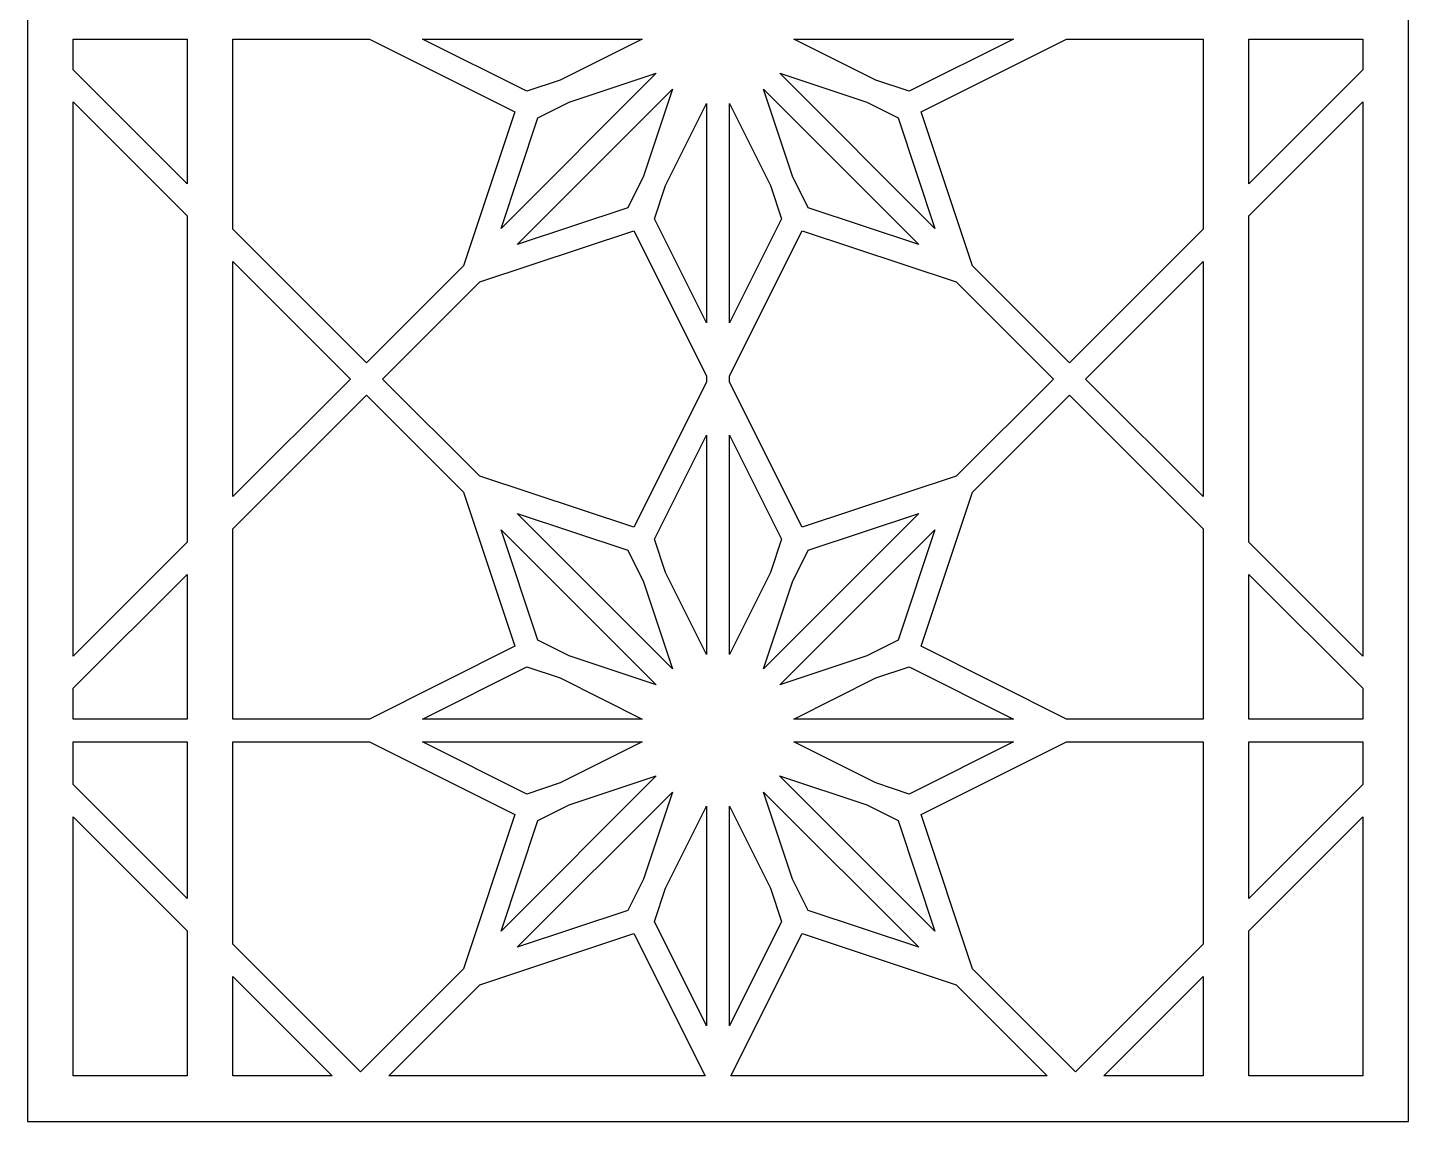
# Model space of a CAD drawing. Header units: centimetres. Extents: x -8.6 to 3.3, y -13.2 to 13.3.
# Drawn here: x -1.87 to 3.29, y -13.2 to -9.12 of the extents above; entities that cross this region are included whole.
import ezdxf

# ---------------------------------------------------------------- set-up
doc = ezdxf.new("R2010")
doc.units = ezdxf.units.CM
doc.header["$MEASUREMENT"] = 0
doc.layers.add('layer 1', color=7, linetype='Continuous')

msp = doc.modelspace()

# ---------------------------------------------------------------- linework, layer by layer
at = {"layer": 'layer 1', "color": 242}
for points, knots in [([(2.68951, -13.19703), (2.68951, -13.19703), (2.5192, -13.19703), (2.5192, -13.19703), (2.5192, -13.19703), (2.5192, -13.19703), (2.22854, -13.19703), (2.22854, -13.19703), (2.22854, -13.19703), (2.22854, -13.19703), (2.10813, -13.19703), (2.10813, -13.19703), (2.10813, -13.19703), (2.10813, -13.19703), (1.97829, -13.19703), (1.97829, -13.19703), (1.97829, -13.19703), (1.97829, -13.19703), (1.85787, -13.19703), (1.85787, -13.19703), (1.85787, -13.19703), (1.85787, -13.19703), (0.75188, -13.19703), (0.75188, -13.19703), (0.75188, -13.19703), (0.75188, -13.19703), (0.66673, -13.19703), (0.66673, -13.19703), (0.66673, -13.19703), (0.66673, -13.19703), (-0.43927, -13.19703), (-0.43927, -13.19703), (-0.43927, -13.19703), (-0.43927, -13.19703), (-0.55968, -13.19703), (-0.55968, -13.19703), (-0.55968, -13.19703), (-0.55968, -13.19703), (-0.68952, -13.19703), (-0.68952, -13.19703), (-0.68952, -13.19703), (-0.68952, -13.19703), (-0.80994, -13.19703), (-0.80994, -13.19703), (-0.80994, -13.19703), (-0.80994, -13.19703), (-1.1006, -13.19703), (-1.1006, -13.19703), (-1.1006, -13.19703), (-1.1006, -13.19703), (-1.27089, -13.19703), (-1.27089, -13.19703), (-1.27089, -13.19703), (-1.27089, -13.19703), (-1.86645, -13.19703), (-1.86645, -13.19703), (-1.86645, -13.19703), (-1.86645, -13.19703), (-1.86645, -11.89027), (-1.86645, -11.89027), (-1.86645, -11.89027), (-1.86645, -11.89027), (-1.86645, -11.78057), (-1.86645, -11.78057), (-1.86645, -11.78057), (-1.86645, -11.78057), (-1.86645, -11.76985), (-1.86645, -11.76985), (-1.86645, -11.76985), (-1.86645, -11.76985), (-1.86645, -11.7511), (-1.86645, -11.7511), (-1.86645, -11.7511), (-1.86645, -11.7511), (-1.86645, -11.69543), (-1.86645, -11.69543), (-1.86645, -11.69543), (-1.86645, -11.69543), (-1.86645, -11.63069), (-1.86645, -11.63069), (-1.86645, -11.63069), (-1.86645, -11.63069), (-1.86645, -9.22246), (-1.86645, -9.22246), (-1.86645, -9.22246), (-1.86645, -9.22246), (-1.86645, -9.15771), (-1.86645, -9.15771), (-1.86645, -9.15771), (-1.86645, -9.15771), (-1.86645, -9.12823), (-1.86645, -9.12823), (-1.86645, -9.12823), (-1.86645, -9.12823), (-1.86645, -9.10204), (-1.86645, -9.10204), (-1.86645, -9.10204), (-1.86645, -9.10204), (-1.86645, -9.07256), (-1.86645, -9.07256), (-1.86645, -9.07256), (-1.86645, -9.07256), (-1.86645, -9.0078), (-1.86645, -9.0078), (-1.86645, -9.0078), (-1.86645, -9.0078), (-1.86645, -6.59958), (-1.86645, -6.59958), (-1.86645, -6.59958), (-1.86645, -6.59958), (-1.86645, -6.53482), (-1.86645, -6.53482), (-1.86645, -6.53482), (-1.86645, -6.53482), (-1.86645, -6.50535), (-1.86645, -6.50535), (-1.86645, -6.50535), (-1.86645, -6.50535), (-1.86645, -6.47915), (-1.86645, -6.47915), (-1.86645, -6.47915), (-1.86645, -6.47915), (-1.86645, -6.44968), (-1.86645, -6.44968), (-1.86645, -6.44968), (-1.86645, -6.44968), (-1.86645, -6.38494), (-1.86645, -6.38494), (-1.86645, -6.38494), (-1.86645, -6.38494), (-1.86645, -3.97671), (-1.86645, -3.97671), (-1.86645, -3.97671), (-1.86645, -3.97671), (-1.86645, -3.91195), (-1.86645, -3.91195), (-1.86645, -3.91195), (-1.86645, -3.91195), (-1.86645, -3.88248), (-1.86645, -3.88248), (-1.86645, -3.88248), (-1.86645, -3.88248), (-1.86645, -3.85629), (-1.86645, -3.85629), (-1.86645, -3.85629), (-1.86645, -3.85629), (-1.86645, -3.82681), (-1.86645, -3.82681), (-1.86645, -3.82681), (-1.86645, -3.82681), (-1.86645, -3.76205), (-1.86645, -3.76205), (-1.86645, -3.76205), (-1.86645, -3.76205), (-1.86645, -1.35383), (-1.86645, -1.35383), (-1.86645, -1.35383), (-1.86645, -1.35383), (-1.86645, -1.28907), (-1.86645, -1.28907), (-1.86645, -1.28907), (-1.86645, -1.28907), (-1.86645, -1.25959), (-1.86645, -1.25959), (-1.86645, -1.25959), (-1.86645, -1.25959), (-1.86645, -1.23342), (-1.86645, -1.23342), (-1.86645, -1.23342), (-1.86645, -1.23342), (-1.86645, -1.20393), (-1.86645, -1.20393), (-1.86645, -1.20393), (-1.86645, -1.20393), (-1.86645, -1.13919), (-1.86645, -1.13919), (-1.86645, -1.13919), (-1.86645, -1.13919), (-1.86645, 1.26904), (-1.86645, 1.26904), (-1.86645, 1.26904), (-1.86645, 1.26904), (-1.86645, 1.3338), (-1.86645, 1.3338), (-1.86645, 1.3338), (-1.86645, 1.3338), (-1.86645, 1.36327), (-1.86645, 1.36327), (-1.86645, 1.36327), (-1.86645, 1.36327), (-1.86645, 1.38947), (-1.86645, 1.38947), (-1.86645, 1.38947), (-1.86645, 1.38947), (-1.86645, 1.41894), (-1.86645, 1.41894), (-1.86645, 1.41894), (-1.86645, 1.41894), (-1.86645, 1.4837), (-1.86645, 1.4837), (-1.86645, 1.4837), (-1.86645, 1.4837), (-1.86645, 3.89192), (-1.86645, 3.89192), (-1.86645, 3.89192), (-1.86645, 3.89192), (-1.86645, 3.95668), (-1.86645, 3.95668), (-1.86645, 3.95668), (-1.86645, 3.95668), (-1.86645, 3.98616), (-1.86645, 3.98616), (-1.86645, 3.98616), (-1.86645, 3.98616), (-1.86645, 4.01233), (-1.86645, 4.01233), (-1.86645, 4.01233), (-1.86645, 4.01233), (-1.86645, 4.04183), (-1.86645, 4.04183), (-1.86645, 4.04183), (-1.86645, 4.04183), (-1.86645, 4.10656), (-1.86645, 4.10656), (-1.86645, 4.10656), (-1.86645, 4.10656), (-1.86645, 6.51479), (-1.86645, 6.51479), (-1.86645, 6.51479), (-1.86645, 6.51479), (-1.86645, 6.57955), (-1.86645, 6.57955), (-1.86645, 6.57955), (-1.86645, 6.57955), (-1.86645, 6.60902), (-1.86645, 6.60902), (-1.86645, 6.60902), (-1.86645, 6.60902), (-1.86645, 6.63522), (-1.86645, 6.63522), (-1.86645, 6.63522), (-1.86645, 6.63522), (-1.86645, 6.66469), (-1.86645, 6.66469), (-1.86645, 6.66469), (-1.86645, 6.66469), (-1.86645, 6.72945), (-1.86645, 6.72945), (-1.86645, 6.72945), (-1.86645, 6.72945), (-1.86645, 9.13768), (-1.86645, 9.13768), (-1.86645, 9.13768), (-1.86645, 9.13768), (-1.86645, 9.20243), (-1.86645, 9.20243), (-1.86645, 9.20243), (-1.86645, 9.20243), (-1.86645, 9.23191), (-1.86645, 9.23191), (-1.86645, 9.23191), (-1.86645, 9.23191), (-1.86645, 9.25808), (-1.86645, 9.25808), (-1.86645, 9.25808), (-1.86645, 9.25808), (-1.86645, 9.28758), (-1.86645, 9.28758), (-1.86645, 9.28758), (-1.86645, 9.28758), (-1.86645, 9.35231), (-1.86645, 9.35231), (-1.86645, 9.35231), (-1.86645, 9.35231), (-1.86645, 11.76054), (-1.86645, 11.76054), (-1.86645, 11.76054), (-1.86645, 11.76054), (-1.86645, 11.8253), (-1.86645, 11.8253), (-1.86645, 11.8253), (-1.86645, 11.8253), (-1.86645, 11.85229), (-1.86645, 11.85229), (-1.86645, 11.85229), (-1.86645, 11.85229), (-1.86645, 11.88097), (-1.86645, 11.88097), (-1.86645, 11.88097), (-1.86645, 11.88097), (-1.86645, 11.91044), (-1.86645, 11.91044), (-1.86645, 11.91044), (-1.86645, 11.91044), (-1.86645, 11.97271), (-1.86645, 11.97271), (-1.86645, 11.97271), (-1.86645, 11.97271), (-1.86645, 13.3269), (-1.86645, 13.3269), (-1.86645, 13.3269), (-1.86645, 13.3269), (-1.27089, 13.3269), (-1.27089, 13.3269), (-1.27089, 13.3269), (-1.27089, 13.3269), (-1.1006, 13.3269), (-1.1006, 13.3269), (-1.1006, 13.3269), (-1.1006, 13.3269), (-0.80994, 13.3269), (-0.80994, 13.3269), (-0.80994, 13.3269), (-0.80994, 13.3269), (-0.68952, 13.3269), (-0.68952, 13.3269), (-0.68952, 13.3269), (-0.68952, 13.3269), (-0.51226, 13.3269), (-0.51226, 13.3269), (-0.51226, 13.3269), (-0.51226, 13.3269), (-0.39184, 13.3269), (-0.39184, 13.3269), (-0.39184, 13.3269), (-0.39184, 13.3269), (0.66673, 13.3269), (0.66673, 13.3269), (0.66673, 13.3269), (0.66673, 13.3269), (0.75188, 13.3269), (0.75188, 13.3269), (0.75188, 13.3269), (0.75188, 13.3269), (1.81045, 13.3269), (1.81045, 13.3269), (1.81045, 13.3269), (1.81045, 13.3269), (1.93086, 13.3269), (1.93086, 13.3269), (1.93086, 13.3269), (1.93086, 13.3269), (2.10813, 13.3269), (2.10813, 13.3269), (2.10813, 13.3269), (2.10813, 13.3269), (2.22854, 13.3269), (2.22854, 13.3269), (2.22854, 13.3269), (2.22854, 13.3269), (2.5192, 13.3269), (2.5192, 13.3269), (2.5192, 13.3269), (2.5192, 13.3269), (2.68951, 13.3269), (2.68951, 13.3269), (2.68951, 13.3269), (2.68951, 13.3269), (3.28507, 13.3269), (3.28507, 13.3269), (3.28507, 13.3269), (3.28507, 13.3269), (3.28507, 11.97271), (3.28507, 11.97271), (3.28507, 11.97271), (3.28507, 11.97271), (3.28507, 11.91044), (3.28507, 11.91044), (3.28507, 11.91044), (3.28507, 11.91044), (3.28507, 11.88097), (3.28507, 11.88097), (3.28507, 11.88097), (3.28507, 11.88097), (3.28507, 11.85229), (3.28507, 11.85229), (3.28507, 11.85229), (3.28507, 11.85229), (3.28507, 11.8253), (3.28507, 11.8253), (3.28507, 11.8253), (3.28507, 11.8253), (3.28507, 11.76054), (3.28507, 11.76054), (3.28507, 11.76054), (3.28507, 11.76054), (3.28507, 9.35231), (3.28507, 9.35231), (3.28507, 9.35231), (3.28507, 9.35231), (3.28507, 9.28758), (3.28507, 9.28758), (3.28507, 9.28758), (3.28507, 9.28758), (3.28507, 9.25808), (3.28507, 9.25808), (3.28507, 9.25808), (3.28507, 9.25808), (3.28507, 9.23189), (3.28507, 9.23189), (3.28507, 9.23189), (3.28507, 9.23189), (3.28507, 9.20243), (3.28507, 9.20243), (3.28507, 9.20243), (3.28507, 9.20243), (3.28507, 9.13768), (3.28507, 9.13768), (3.28507, 9.13768), (3.28507, 9.13768), (3.28507, 6.72945), (3.28507, 6.72945), (3.28507, 6.72945), (3.28507, 6.72945), (3.28507, 6.66469), (3.28507, 6.66469), (3.28507, 6.66469), (3.28507, 6.66469), (3.28507, 6.63522), (3.28507, 6.63522), (3.28507, 6.63522), (3.28507, 6.63522), (3.28507, 6.60902), (3.28507, 6.60902), (3.28507, 6.60902), (3.28507, 6.60902), (3.28507, 6.57955), (3.28507, 6.57955), (3.28507, 6.57955), (3.28507, 6.57955), (3.28507, 6.51479), (3.28507, 6.51479), (3.28507, 6.51479), (3.28507, 6.51479), (3.28507, 4.10656), (3.28507, 4.10656), (3.28507, 4.10656), (3.28507, 4.10656), (3.28507, 4.04183), (3.28507, 4.04183), (3.28507, 4.04183), (3.28507, 4.04183), (3.28507, 4.01233), (3.28507, 4.01233), (3.28507, 4.01233), (3.28507, 4.01233), (3.28507, 3.98616), (3.28507, 3.98616), (3.28507, 3.98616), (3.28507, 3.98616), (3.28507, 3.95668), (3.28507, 3.95668), (3.28507, 3.95668), (3.28507, 3.95668), (3.28507, 3.89192), (3.28507, 3.89192), (3.28507, 3.89192), (3.28507, 3.89192), (3.28507, 1.4837), (3.28507, 1.4837), (3.28507, 1.4837), (3.28507, 1.4837), (3.28507, 1.41894), (3.28507, 1.41894), (3.28507, 1.41894), (3.28507, 1.41894), (3.28507, 1.38947), (3.28507, 1.38947), (3.28507, 1.38947), (3.28507, 1.38947), (3.28507, 1.36327), (3.28507, 1.36327), (3.28507, 1.36327), (3.28507, 1.36327), (3.28507, 1.3338), (3.28507, 1.3338), (3.28507, 1.3338), (3.28507, 1.3338), (3.28507, 1.26904), (3.28507, 1.26904), (3.28507, 1.26904), (3.28507, 1.26904), (3.28507, -1.13917), (3.28507, -1.13917), (3.28507, -1.13917), (3.28507, -1.13917), (3.28507, -1.20393), (3.28507, -1.20393), (3.28507, -1.20393), (3.28507, -1.20393), (3.28507, -1.23342), (3.28507, -1.23342), (3.28507, -1.23342), (3.28507, -1.23342), (3.28507, -1.25959), (3.28507, -1.25959), (3.28507, -1.25959), (3.28507, -1.25959), (3.28507, -1.28907), (3.28507, -1.28907), (3.28507, -1.28907), (3.28507, -1.28907), (3.28507, -1.35383), (3.28507, -1.35383), (3.28507, -1.35383), (3.28507, -1.35383), (3.28507, -3.76205), (3.28507, -3.76205), (3.28507, -3.76205), (3.28507, -3.76205), (3.28507, -3.82681), (3.28507, -3.82681), (3.28507, -3.82681), (3.28507, -3.82681), (3.28507, -3.85629), (3.28507, -3.85629), (3.28507, -3.85629), (3.28507, -3.85629), (3.28507, -3.88248), (3.28507, -3.88248), (3.28507, -3.88248), (3.28507, -3.88248), (3.28507, -3.91195), (3.28507, -3.91195), (3.28507, -3.91195), (3.28507, -3.91195), (3.28507, -3.97671), (3.28507, -3.97671), (3.28507, -3.97671), (3.28507, -3.97671), (3.28507, -6.38492), (3.28507, -6.38492), (3.28507, -6.38492), (3.28507, -6.38492), (3.28507, -6.44968), (3.28507, -6.44968), (3.28507, -6.44968), (3.28507, -6.44968), (3.28507, -6.47917), (3.28507, -6.47917), (3.28507, -6.47917), (3.28507, -6.47917), (3.28507, -6.50535), (3.28507, -6.50535), (3.28507, -6.50535), (3.28507, -6.50535), (3.28507, -6.53482), (3.28507, -6.53482), (3.28507, -6.53482), (3.28507, -6.53482), (3.28507, -6.59958), (3.28507, -6.59958), (3.28507, -6.59958), (3.28507, -6.59958), (3.28507, -9.0078), (3.28507, -9.0078), (3.28507, -9.0078), (3.28507, -9.0078), (3.28507, -9.07256), (3.28507, -9.07256), (3.28507, -9.07256), (3.28507, -9.07256), (3.28507, -9.10204), (3.28507, -9.10204), (3.28507, -9.10204), (3.28507, -9.10204), (3.28507, -9.12823), (3.28507, -9.12823), (3.28507, -9.12823), (3.28507, -9.12823), (3.28507, -9.15771), (3.28507, -9.15771), (3.28507, -9.15771), (3.28507, -9.15771), (3.28507, -9.22246), (3.28507, -9.22246), (3.28507, -9.22246), (3.28507, -9.22246), (3.28507, -11.63067), (3.28507, -11.63067), (3.28507, -11.63067), (3.28507, -11.63067), (3.28507, -11.69543), (3.28507, -11.69543), (3.28507, -11.69543), (3.28507, -11.69543), (3.28507, -11.7511), (3.28507, -11.7511), (3.28507, -11.7511), (3.28507, -11.7511), (3.28507, -11.76985), (3.28507, -11.76985), (3.28507, -11.76985), (3.28507, -11.76985), (3.28507, -11.78057), (3.28507, -11.78057), (3.28507, -11.78057), (3.28507, -11.78057), (3.28507, -11.89025), (3.28507, -11.89025), (3.28507, -11.89025), (3.28507, -11.89025), (3.28507, -13.19703), (3.28507, -13.19703), (3.28507, -13.19703), (3.28507, -13.19703), (2.68951, -13.19703), (2.68951, -13.19703)], [0, 0, 0, 0, 0.0065359, 0.0065359, 0.0065359, 0.0065359, 0.0130719, 0.0130719, 0.0130719, 0.0130719, 0.0196078, 0.0196078, 0.0196078, 0.0196078, 0.0261438, 0.0261438, 0.0261438, 0.0261438, 0.0326797, 0.0326797, 0.0326797, 0.0326797, 0.0392157, 0.0392157, 0.0392157, 0.0392157, 0.0457516, 0.0457516, 0.0457516, 0.0457516, 0.0522876, 0.0522876, 0.0522876, 0.0522876, 0.0588235, 0.0588235, 0.0588235, 0.0588235, 0.0653595, 0.0653595, 0.0653595, 0.0653595, 0.0718954, 0.0718954, 0.0718954, 0.0718954, 0.0784314, 0.0784314, 0.0784314, 0.0784314, 0.0849673, 0.0849673, 0.0849673, 0.0849673, 0.0915033, 0.0915033, 0.0915033, 0.0915033, 0.0980392, 0.0980392, 0.0980392, 0.0980392, 0.1045752, 0.1045752, 0.1045752, 0.1045752, 0.1111111, 0.1111111, 0.1111111, 0.1111111, 0.1176471, 0.1176471, 0.1176471, 0.1176471, 0.124183, 0.124183, 0.124183, 0.124183, 0.130719, 0.130719, 0.130719, 0.130719, 0.1372549, 0.1372549, 0.1372549, 0.1372549, 0.1437908, 0.1437908, 0.1437908, 0.1437908, 0.1503268, 0.1503268, 0.1503268, 0.1503268, 0.1568627, 0.1568627, 0.1568627, 0.1568627, 0.1633987, 0.1633987, 0.1633987, 0.1633987, 0.1699346, 0.1699346, 0.1699346, 0.1699346, 0.1764706, 0.1764706, 0.1764706, 0.1764706, 0.1830065, 0.1830065, 0.1830065, 0.1830065, 0.1895425, 0.1895425, 0.1895425, 0.1895425, 0.1960784, 0.1960784, 0.1960784, 0.1960784, 0.2026144, 0.2026144, 0.2026144, 0.2026144, 0.2091503, 0.2091503, 0.2091503, 0.2091503, 0.2156863, 0.2156863, 0.2156863, 0.2156863, 0.2222222, 0.2222222, 0.2222222, 0.2222222, 0.2287582, 0.2287582, 0.2287582, 0.2287582, 0.2352941, 0.2352941, 0.2352941, 0.2352941, 0.2418301, 0.2418301, 0.2418301, 0.2418301, 0.248366, 0.248366, 0.248366, 0.248366, 0.254902, 0.254902, 0.254902, 0.254902, 0.2614379, 0.2614379, 0.2614379, 0.2614379, 0.2679739, 0.2679739, 0.2679739, 0.2679739, 0.2745098, 0.2745098, 0.2745098, 0.2745098, 0.2810458, 0.2810458, 0.2810458, 0.2810458, 0.2875817, 0.2875817, 0.2875817, 0.2875817, 0.2941176, 0.2941176, 0.2941176, 0.2941176, 0.3006536, 0.3006536, 0.3006536, 0.3006536, 0.3071895, 0.3071895, 0.3071895, 0.3071895, 0.3137255, 0.3137255, 0.3137255, 0.3137255, 0.3202614, 0.3202614, 0.3202614, 0.3202614, 0.3267974, 0.3267974, 0.3267974, 0.3267974, 0.3333333, 0.3333333, 0.3333333, 0.3333333, 0.3398693, 0.3398693, 0.3398693, 0.3398693, 0.3464052, 0.3464052, 0.3464052, 0.3464052, 0.3529412, 0.3529412, 0.3529412, 0.3529412, 0.3594771, 0.3594771, 0.3594771, 0.3594771, 0.3660131, 0.3660131, 0.3660131, 0.3660131, 0.372549, 0.372549, 0.372549, 0.372549, 0.379085, 0.379085, 0.379085, 0.379085, 0.3856209, 0.3856209, 0.3856209, 0.3856209, 0.3921569, 0.3921569, 0.3921569, 0.3921569, 0.3986928, 0.3986928, 0.3986928, 0.3986928, 0.4052288, 0.4052288, 0.4052288, 0.4052288, 0.4117647, 0.4117647, 0.4117647, 0.4117647, 0.4183007, 0.4183007, 0.4183007, 0.4183007, 0.4248366, 0.4248366, 0.4248366, 0.4248366, 0.4313725, 0.4313725, 0.4313725, 0.4313725, 0.4379085, 0.4379085, 0.4379085, 0.4379085, 0.4444444, 0.4444444, 0.4444444, 0.4444444, 0.4509804, 0.4509804, 0.4509804, 0.4509804, 0.4575163, 0.4575163, 0.4575163, 0.4575163, 0.4640523, 0.4640523, 0.4640523, 0.4640523, 0.4705882, 0.4705882, 0.4705882, 0.4705882, 0.4771242, 0.4771242, 0.4771242, 0.4771242, 0.4836601, 0.4836601, 0.4836601, 0.4836601, 0.4901961, 0.4901961, 0.4901961, 0.4901961, 0.496732, 0.496732, 0.496732, 0.496732, 0.503268, 0.503268, 0.503268, 0.503268, 0.5098039, 0.5098039, 0.5098039, 0.5098039, 0.5163399, 0.5163399, 0.5163399, 0.5163399, 0.5228758, 0.5228758, 0.5228758, 0.5228758, 0.5294118, 0.5294118, 0.5294118, 0.5294118, 0.5359477, 0.5359477, 0.5359477, 0.5359477, 0.5424837, 0.5424837, 0.5424837, 0.5424837, 0.5490196, 0.5490196, 0.5490196, 0.5490196, 0.5555556, 0.5555556, 0.5555556, 0.5555556, 0.5620915, 0.5620915, 0.5620915, 0.5620915, 0.5686275, 0.5686275, 0.5686275, 0.5686275, 0.5751634, 0.5751634, 0.5751634, 0.5751634, 0.5816993, 0.5816993, 0.5816993, 0.5816993, 0.5882353, 0.5882353, 0.5882353, 0.5882353, 0.5947712, 0.5947712, 0.5947712, 0.5947712, 0.6013072, 0.6013072, 0.6013072, 0.6013072, 0.6078431, 0.6078431, 0.6078431, 0.6078431, 0.6143791, 0.6143791, 0.6143791, 0.6143791, 0.620915, 0.620915, 0.620915, 0.620915, 0.627451, 0.627451, 0.627451, 0.627451, 0.6339869, 0.6339869, 0.6339869, 0.6339869, 0.6405229, 0.6405229, 0.6405229, 0.6405229, 0.6470588, 0.6470588, 0.6470588, 0.6470588, 0.6535948, 0.6535948, 0.6535948, 0.6535948, 0.6601307, 0.6601307, 0.6601307, 0.6601307, 0.6666667, 0.6666667, 0.6666667, 0.6666667, 0.6732026, 0.6732026, 0.6732026, 0.6732026, 0.6797386, 0.6797386, 0.6797386, 0.6797386, 0.6862745, 0.6862745, 0.6862745, 0.6862745, 0.6928105, 0.6928105, 0.6928105, 0.6928105, 0.6993464, 0.6993464, 0.6993464, 0.6993464, 0.7058824, 0.7058824, 0.7058824, 0.7058824, 0.7124183, 0.7124183, 0.7124183, 0.7124183, 0.7189542, 0.7189542, 0.7189542, 0.7189542, 0.7254902, 0.7254902, 0.7254902, 0.7254902, 0.7320261, 0.7320261, 0.7320261, 0.7320261, 0.7385621, 0.7385621, 0.7385621, 0.7385621, 0.745098, 0.745098, 0.745098, 0.745098, 0.751634, 0.751634, 0.751634, 0.751634, 0.7581699, 0.7581699, 0.7581699, 0.7581699, 0.7647059, 0.7647059, 0.7647059, 0.7647059, 0.7712418, 0.7712418, 0.7712418, 0.7712418, 0.7777778, 0.7777778, 0.7777778, 0.7777778, 0.7843137, 0.7843137, 0.7843137, 0.7843137, 0.7908497, 0.7908497, 0.7908497, 0.7908497, 0.7973856, 0.7973856, 0.7973856, 0.7973856, 0.8039216, 0.8039216, 0.8039216, 0.8039216, 0.8104575, 0.8104575, 0.8104575, 0.8104575, 0.8169935, 0.8169935, 0.8169935, 0.8169935, 0.8235294, 0.8235294, 0.8235294, 0.8235294, 0.8300654, 0.8300654, 0.8300654, 0.8300654, 0.8366013, 0.8366013, 0.8366013, 0.8366013, 0.8431373, 0.8431373, 0.8431373, 0.8431373, 0.8496732, 0.8496732, 0.8496732, 0.8496732, 0.8562092, 0.8562092, 0.8562092, 0.8562092, 0.8627451, 0.8627451, 0.8627451, 0.8627451, 0.869281, 0.869281, 0.869281, 0.869281, 0.875817, 0.875817, 0.875817, 0.875817, 0.8823529, 0.8823529, 0.8823529, 0.8823529, 0.8888889, 0.8888889, 0.8888889, 0.8888889, 0.8954248, 0.8954248, 0.8954248, 0.8954248, 0.9019608, 0.9019608, 0.9019608, 0.9019608, 0.9084967, 0.9084967, 0.9084967, 0.9084967, 0.9150327, 0.9150327, 0.9150327, 0.9150327, 0.9215686, 0.9215686, 0.9215686, 0.9215686, 0.9281046, 0.9281046, 0.9281046, 0.9281046, 0.9346405, 0.9346405, 0.9346405, 0.9346405, 0.9411765, 0.9411765, 0.9411765, 0.9411765, 0.9477124, 0.9477124, 0.9477124, 0.9477124, 0.9542484, 0.9542484, 0.9542484, 0.9542484, 0.9607843, 0.9607843, 0.9607843, 0.9607843, 0.9673203, 0.9673203, 0.9673203, 0.9673203, 0.9738562, 0.9738562, 0.9738562, 0.9738562, 0.9803922, 0.9803922, 0.9803922, 0.9803922, 0.9869281, 0.9869281, 0.9869281, 0.9869281, 1, 1, 1, 1]), ([(-1.27089, -9.15771), (-1.27089, -9.15771), (-1.69616, -9.15771), (-1.69616, -9.15771), (-1.69616, -9.15771), (-1.69616, -9.15771), (-1.69616, -9.27233), (-1.69616, -9.27233), (-1.69616, -9.27233), (-1.69616, -9.27233), (-1.27089, -9.6976), (-1.27089, -9.6976), (-1.27089, -9.6976), (-1.27089, -9.6976), (-1.27089, -9.15771), (-1.27089, -9.15771)], [0, 0, 0, 0, 0.2, 0.2, 0.2, 0.2, 0.4, 0.4, 0.4, 0.4, 0.6, 0.6, 0.6, 0.6, 1, 1, 1, 1]), ([(-0.60214, -10.36635), (-0.60214, -10.36635), (-0.23999, -10.00421), (-0.23999, -10.00421), (-0.23999, -10.00421), (-0.23999, -10.00421), (-0.04873, -9.4291), (-0.04873, -9.4291), (-0.04873, -9.4291), (-0.04873, -9.4291), (-0.59061, -9.15771), (-0.59061, -9.15771), (-0.59061, -9.15771), (-0.59061, -9.15771), (-1.1006, -9.15771), (-1.1006, -9.15771), (-1.1006, -9.15771), (-1.1006, -9.15771), (-1.1006, -9.86789), (-1.1006, -9.86789), (-1.1006, -9.86789), (-1.1006, -9.86789), (-0.60214, -10.36635), (-0.60214, -10.36635)], [0, 0, 0, 0, 0.1428571, 0.1428571, 0.1428571, 0.1428571, 0.2857143, 0.2857143, 0.2857143, 0.2857143, 0.4285714, 0.4285714, 0.4285714, 0.4285714, 0.5714286, 0.5714286, 0.5714286, 0.5714286, 0.7142857, 0.7142857, 0.7142857, 0.7142857, 1, 1, 1, 1]), ([(0.42642, -9.15771), (0.42642, -9.15771), (-0.39276, -9.15771), (-0.39276, -9.15771), (-0.39276, -9.15771), (-0.39276, -9.15771), (-0.00408, -9.35237), (-0.00408, -9.35237), (-0.00408, -9.35237), (-0.00408, -9.35237), (0.12039, -9.31098), (0.12039, -9.31098), (0.12039, -9.31098), (0.12039, -9.31098), (0.42642, -9.15771), (0.42642, -9.15771)], [0, 0, 0, 0, 0.2, 0.2, 0.2, 0.2, 0.4, 0.4, 0.4, 0.4, 0.6, 0.6, 0.6, 0.6, 1, 1, 1, 1]), ([(1.81137, -9.15771), (1.81137, -9.15771), (0.99219, -9.15771), (0.99219, -9.15771), (0.99219, -9.15771), (0.99219, -9.15771), (1.29821, -9.31098), (1.29821, -9.31098), (1.29821, -9.31098), (1.29821, -9.31098), (1.42269, -9.35237), (1.42269, -9.35237), (1.42269, -9.35237), (1.42269, -9.35237), (1.81137, -9.15771), (1.81137, -9.15771)], [0, 0, 0, 0, 0.2, 0.2, 0.2, 0.2, 0.4, 0.4, 0.4, 0.4, 0.6, 0.6, 0.6, 0.6, 1, 1, 1, 1]), ([(2.5192, -9.15771), (2.5192, -9.15771), (2.00922, -9.15771), (2.00922, -9.15771), (2.00922, -9.15771), (2.00922, -9.15771), (1.46734, -9.42912), (1.46734, -9.42912), (1.46734, -9.42912), (1.46734, -9.42912), (1.65861, -10.00421), (1.65861, -10.00421), (1.65861, -10.00421), (1.65861, -10.00421), (2.02075, -10.36635), (2.02075, -10.36635), (2.02075, -10.36635), (2.02075, -10.36635), (2.5192, -9.8679), (2.5192, -9.8679), (2.5192, -9.8679), (2.5192, -9.8679), (2.5192, -9.15771), (2.5192, -9.15771)], [0, 0, 0, 0, 0.1428571, 0.1428571, 0.1428571, 0.1428571, 0.2857143, 0.2857143, 0.2857143, 0.2857143, 0.4285714, 0.4285714, 0.4285714, 0.4285714, 0.5714286, 0.5714286, 0.5714286, 0.5714286, 0.7142857, 0.7142857, 0.7142857, 0.7142857, 1, 1, 1, 1]), ([(2.68951, -9.15771), (2.68951, -9.15771), (2.68951, -9.6976), (2.68951, -9.6976), (2.68951, -9.6976), (2.68951, -9.6976), (3.11477, -9.27233), (3.11477, -9.27233), (3.11477, -9.27233), (3.11477, -9.27233), (3.11477, -9.15771), (3.11477, -9.15771), (3.11477, -9.15771), (3.11477, -9.15771), (2.68951, -9.15771), (2.68951, -9.15771)], [0, 0, 0, 0, 0.2, 0.2, 0.2, 0.2, 0.4, 0.4, 0.4, 0.4, 0.6, 0.6, 0.6, 0.6, 1, 1, 1, 1]), ([(-0.10009, -9.86431), (-0.10009, -9.86431), (0.4792, -9.28502), (0.4792, -9.28502), (0.4792, -9.28502), (0.4792, -9.28502), (0.15439, -9.39304), (0.15439, -9.39304), (0.15439, -9.39304), (0.15439, -9.39304), (0.0371, -9.45179), (0.0371, -9.45179), (0.0371, -9.45179), (0.0371, -9.45179), (-0.10009, -9.86431), (-0.10009, -9.86431)], [0, 0, 0, 0, 0.2, 0.2, 0.2, 0.2, 0.4, 0.4, 0.4, 0.4, 0.6, 0.6, 0.6, 0.6, 1, 1, 1, 1]), ([(0.93941, -9.28502), (0.93941, -9.28502), (1.51871, -9.86431), (1.51871, -9.86431), (1.51871, -9.86431), (1.51871, -9.86431), (1.38151, -9.45179), (1.38151, -9.45179), (1.38151, -9.45179), (1.38151, -9.45179), (1.26423, -9.39306), (1.26423, -9.39306), (1.26423, -9.39306), (1.26423, -9.39306), (0.93941, -9.28502), (0.93941, -9.28502)], [0, 0, 0, 0, 0.2, 0.2, 0.2, 0.2, 0.4, 0.4, 0.4, 0.4, 0.6, 0.6, 0.6, 0.6, 1, 1, 1, 1]), ([(0.53941, -9.34524), (0.53941, -9.34524), (-0.03986, -9.9245), (-0.03986, -9.9245), (-0.03986, -9.9245), (-0.03986, -9.9245), (0.37263, -9.78732), (0.37263, -9.78732), (0.37263, -9.78732), (0.37263, -9.78732), (0.43138, -9.67004), (0.43138, -9.67004), (0.43138, -9.67004), (0.43138, -9.67004), (0.53941, -9.34524), (0.53941, -9.34524)], [0, 0, 0, 0, 0.2, 0.2, 0.2, 0.2, 0.4, 0.4, 0.4, 0.4, 0.6, 0.6, 0.6, 0.6, 1, 1, 1, 1]), ([(1.45847, -9.9245), (1.45847, -9.9245), (0.87921, -9.34525), (0.87921, -9.34525), (0.87921, -9.34525), (0.87921, -9.34525), (0.98723, -9.67004), (0.98723, -9.67004), (0.98723, -9.67004), (0.98723, -9.67004), (1.04597, -9.78732), (1.04597, -9.78732), (1.04597, -9.78732), (1.04597, -9.78732), (1.45847, -9.9245), (1.45847, -9.9245)], [0, 0, 0, 0, 0.2, 0.2, 0.2, 0.2, 0.4, 0.4, 0.4, 0.4, 0.6, 0.6, 0.6, 0.6, 1, 1, 1, 1]), ([(-1.69616, -11.46039), (-1.69616, -11.46039), (-1.27089, -11.03513), (-1.27089, -11.03513), (-1.27089, -11.03513), (-1.27089, -11.03513), (-1.27089, -9.81802), (-1.27089, -9.81802), (-1.27089, -9.81802), (-1.27089, -9.81802), (-1.69616, -9.39275), (-1.69616, -9.39275), (-1.69616, -9.39275), (-1.69616, -9.39275), (-1.69616, -11.46038), (-1.69616, -11.46038), (-1.69616, -11.46038), (-1.69616, -11.46038), (-1.69616, -11.46039), (-1.69616, -11.46039)], [0, 0, 0, 0, 0.1666667, 0.1666667, 0.1666667, 0.1666667, 0.3333333, 0.3333333, 0.3333333, 0.3333333, 0.5, 0.5, 0.5, 0.5, 0.6666667, 0.6666667, 0.6666667, 0.6666667, 1, 1, 1, 1]), ([(0.66673, -10.21721), (0.66673, -10.21721), (0.66673, -10.14836), (0.66673, -10.14836), (0.66673, -10.14836), (0.66673, -10.14836), (0.66673, -9.39797), (0.66673, -9.39797), (0.66673, -9.39797), (0.66673, -9.39797), (0.51345, -9.70402), (0.51345, -9.70402), (0.51345, -9.70402), (0.51345, -9.70402), (0.47205, -9.8285), (0.47205, -9.8285), (0.47205, -9.8285), (0.47205, -9.8285), (0.66673, -10.21721), (0.66673, -10.21721)], [0, 0, 0, 0, 0.1666667, 0.1666667, 0.1666667, 0.1666667, 0.3333333, 0.3333333, 0.3333333, 0.3333333, 0.5, 0.5, 0.5, 0.5, 0.6666667, 0.6666667, 0.6666667, 0.6666667, 1, 1, 1, 1]), ([(0.75188, -9.39797), (0.75188, -9.39797), (0.75188, -10.14836), (0.75188, -10.14836), (0.75188, -10.14836), (0.75188, -10.14836), (0.75188, -10.21721), (0.75188, -10.21721), (0.75188, -10.21721), (0.75188, -10.21721), (0.94656, -9.8285), (0.94656, -9.8285), (0.94656, -9.8285), (0.94656, -9.8285), (0.90517, -9.70403), (0.90517, -9.70403), (0.90517, -9.70403), (0.90517, -9.70403), (0.75188, -9.39797), (0.75188, -9.39797)], [0, 0, 0, 0, 0.1666667, 0.1666667, 0.1666667, 0.1666667, 0.3333333, 0.3333333, 0.3333333, 0.3333333, 0.5, 0.5, 0.5, 0.5, 0.6666667, 0.6666667, 0.6666667, 0.6666667, 1, 1, 1, 1]), ([(2.68951, -9.81802), (2.68951, -9.81802), (2.68951, -11.03511), (2.68951, -11.03511), (2.68951, -11.03511), (2.68951, -11.03511), (3.11477, -11.46038), (3.11477, -11.46038), (3.11477, -11.46038), (3.11477, -11.46038), (3.11477, -9.39275), (3.11477, -9.39275), (3.11477, -9.39275), (3.11477, -9.39275), (2.68951, -9.81802), (2.68951, -9.81802)], [0, 0, 0, 0, 0.2, 0.2, 0.2, 0.2, 0.4, 0.4, 0.4, 0.4, 0.6, 0.6, 0.6, 0.6, 1, 1, 1, 1]), ([(0.66673, -10.43804), (0.66673, -10.43804), (0.66673, -10.41506), (0.66673, -10.41506), (0.66673, -10.41506), (0.66673, -10.41506), (0.3953, -9.87315), (0.3953, -9.87315), (0.3953, -9.87315), (0.3953, -9.87315), (-0.17976, -10.0644), (-0.17976, -10.0644), (-0.17976, -10.0644), (-0.17976, -10.0644), (-0.54193, -10.42657), (-0.54193, -10.42657), (-0.54193, -10.42657), (-0.54193, -10.42657), (-0.17982, -10.78867), (-0.17982, -10.78867), (-0.17982, -10.78867), (-0.17982, -10.78867), (0.3953, -10.97997), (0.3953, -10.97997), (0.3953, -10.97997), (0.3953, -10.97997), (0.66673, -10.43804), (0.66673, -10.43804)], [0, 0, 0, 0, 0.125, 0.125, 0.125, 0.125, 0.25, 0.25, 0.25, 0.25, 0.375, 0.375, 0.375, 0.375, 0.5, 0.5, 0.5, 0.5, 0.625, 0.625, 0.625, 0.625, 0.75, 0.75, 0.75, 0.75, 1, 1, 1, 1]), ([(1.96053, -10.42657), (1.96053, -10.42657), (1.59837, -10.0644), (1.59837, -10.0644), (1.59837, -10.0644), (1.59837, -10.0644), (1.02329, -9.87315), (1.02329, -9.87315), (1.02329, -9.87315), (1.02329, -9.87315), (0.75188, -10.41506), (0.75188, -10.41506), (0.75188, -10.41506), (0.75188, -10.41506), (0.75188, -10.43804), (0.75188, -10.43804), (0.75188, -10.43804), (0.75188, -10.43804), (1.02329, -10.97995), (1.02329, -10.97995), (1.02329, -10.97995), (1.02329, -10.97995), (1.59843, -10.78867), (1.59843, -10.78867), (1.59843, -10.78867), (1.59843, -10.78867), (1.96053, -10.42657), (1.96053, -10.42657)], [0, 0, 0, 0, 0.125, 0.125, 0.125, 0.125, 0.25, 0.25, 0.25, 0.25, 0.375, 0.375, 0.375, 0.375, 0.5, 0.5, 0.5, 0.5, 0.625, 0.625, 0.625, 0.625, 0.75, 0.75, 0.75, 0.75, 1, 1, 1, 1]), ([(-1.1006, -10.86483), (-1.1006, -10.86483), (-0.66234, -10.42657), (-0.66234, -10.42657), (-0.66234, -10.42657), (-0.66234, -10.42657), (-1.1006, -9.98831), (-1.1006, -9.98831), (-1.1006, -9.98831), (-1.1006, -9.98831), (-1.1006, -10.86483), (-1.1006, -10.86483)], [0, 0, 0, 0, 0.25, 0.25, 0.25, 0.25, 0.5, 0.5, 0.5, 0.5, 1, 1, 1, 1]), ([(2.5192, -9.98831), (2.5192, -9.98831), (2.08095, -10.42656), (2.08095, -10.42656), (2.08095, -10.42656), (2.08095, -10.42656), (2.5192, -10.86481), (2.5192, -10.86481), (2.5192, -10.86481), (2.5192, -10.86481), (2.5192, -9.98831), (2.5192, -9.98831)], [0, 0, 0, 0, 0.25, 0.25, 0.25, 0.25, 0.5, 0.5, 0.5, 0.5, 1, 1, 1, 1]), ([(-0.60214, -10.48678), (-0.60214, -10.48678), (-1.1006, -10.98524), (-1.1006, -10.98524), (-1.1006, -10.98524), (-1.1006, -10.98524), (-1.1006, -11.69543), (-1.1006, -11.69543), (-1.1006, -11.69543), (-1.1006, -11.69543), (-0.59064, -11.69543), (-0.59064, -11.69543), (-0.59064, -11.69543), (-0.59064, -11.69543), (-0.04873, -11.42401), (-0.04873, -11.42401), (-0.04873, -11.42401), (-0.04873, -11.42401), (-0.23998, -10.84893), (-0.23998, -10.84893), (-0.23998, -10.84893), (-0.23998, -10.84893), (-0.60214, -10.48678), (-0.60214, -10.48678)], [0, 0, 0, 0, 0.1428571, 0.1428571, 0.1428571, 0.1428571, 0.2857143, 0.2857143, 0.2857143, 0.2857143, 0.4285714, 0.4285714, 0.4285714, 0.4285714, 0.5714286, 0.5714286, 0.5714286, 0.5714286, 0.7142857, 0.7142857, 0.7142857, 0.7142857, 1, 1, 1, 1]), ([(2.5192, -10.98523), (2.5192, -10.98523), (2.02075, -10.48678), (2.02075, -10.48678), (2.02075, -10.48678), (2.02075, -10.48678), (1.65859, -10.84892), (1.65859, -10.84892), (1.65859, -10.84892), (1.65859, -10.84892), (1.46734, -11.424), (1.46734, -11.424), (1.46734, -11.424), (1.46734, -11.424), (2.00928, -11.69543), (2.00928, -11.69543), (2.00928, -11.69543), (2.00928, -11.69543), (2.5192, -11.69543), (2.5192, -11.69543), (2.5192, -11.69543), (2.5192, -11.69543), (2.5192, -10.98523), (2.5192, -10.98523)], [0, 0, 0, 0, 0.1428571, 0.1428571, 0.1428571, 0.1428571, 0.2857143, 0.2857143, 0.2857143, 0.2857143, 0.4285714, 0.4285714, 0.4285714, 0.4285714, 0.5714286, 0.5714286, 0.5714286, 0.5714286, 0.7142857, 0.7142857, 0.7142857, 0.7142857, 1, 1, 1, 1]), ([(0.66673, -11.45513), (0.66673, -11.45513), (0.66673, -10.7497), (0.66673, -10.7497), (0.66673, -10.7497), (0.66673, -10.7497), (0.66673, -10.63589), (0.66673, -10.63589), (0.66673, -10.63589), (0.66673, -10.63589), (0.47205, -11.0246), (0.47205, -11.0246), (0.47205, -11.0246), (0.47205, -11.0246), (0.51345, -11.14908), (0.51345, -11.14908), (0.51345, -11.14908), (0.51345, -11.14908), (0.66673, -11.45513), (0.66673, -11.45513)], [0, 0, 0, 0, 0.1666667, 0.1666667, 0.1666667, 0.1666667, 0.3333333, 0.3333333, 0.3333333, 0.3333333, 0.5, 0.5, 0.5, 0.5, 0.6666667, 0.6666667, 0.6666667, 0.6666667, 1, 1, 1, 1]), ([(0.75188, -10.63589), (0.75188, -10.63589), (0.75188, -10.7497), (0.75188, -10.7497), (0.75188, -10.7497), (0.75188, -10.7497), (0.75188, -11.45513), (0.75188, -11.45513), (0.75188, -11.45513), (0.75188, -11.45513), (0.90517, -11.14908), (0.90517, -11.14908), (0.90517, -11.14908), (0.90517, -11.14908), (0.94656, -11.0246), (0.94656, -11.0246), (0.94656, -11.0246), (0.94656, -11.0246), (0.75188, -10.63589), (0.75188, -10.63589)], [0, 0, 0, 0, 0.1666667, 0.1666667, 0.1666667, 0.1666667, 0.3333333, 0.3333333, 0.3333333, 0.3333333, 0.5, 0.5, 0.5, 0.5, 0.6666667, 0.6666667, 0.6666667, 0.6666667, 1, 1, 1, 1]), ([(-0.03992, -10.92857), (-0.03992, -10.92857), (0.53942, -11.50791), (0.53942, -11.50791), (0.53942, -11.50791), (0.53942, -11.50791), (0.43138, -11.18307), (0.43138, -11.18307), (0.43138, -11.18307), (0.43138, -11.18307), (0.37263, -11.0658), (0.37263, -11.0658), (0.37263, -11.0658), (0.37263, -11.0658), (-0.03992, -10.92857), (-0.03992, -10.92857)], [0, 0, 0, 0, 0.2, 0.2, 0.2, 0.2, 0.4, 0.4, 0.4, 0.4, 0.6, 0.6, 0.6, 0.6, 1, 1, 1, 1]), ([(0.87921, -11.5079), (0.87921, -11.5079), (1.45853, -10.92857), (1.45853, -10.92857), (1.45853, -10.92857), (1.45853, -10.92857), (1.04597, -11.06578), (1.04597, -11.06578), (1.04597, -11.06578), (1.04597, -11.06578), (0.98723, -11.18308), (0.98723, -11.18308), (0.98723, -11.18308), (0.98723, -11.18308), (0.87921, -11.5079), (0.87921, -11.5079)], [0, 0, 0, 0, 0.2, 0.2, 0.2, 0.2, 0.4, 0.4, 0.4, 0.4, 0.6, 0.6, 0.6, 0.6, 1, 1, 1, 1]), ([(0.47916, -11.56807), (0.47916, -11.56807), (-0.10008, -10.98883), (-0.10008, -10.98883), (-0.10008, -10.98883), (-0.10008, -10.98883), (0.0371, -11.40132), (0.0371, -11.40132), (0.0371, -11.40132), (0.0371, -11.40132), (0.15439, -11.46006), (0.15439, -11.46006), (0.15439, -11.46006), (0.15439, -11.46006), (0.47916, -11.56807), (0.47916, -11.56807)], [0, 0, 0, 0, 0.2, 0.2, 0.2, 0.2, 0.4, 0.4, 0.4, 0.4, 0.6, 0.6, 0.6, 0.6, 1, 1, 1, 1]), ([(1.51869, -10.98882), (1.51869, -10.98882), (0.93944, -11.56808), (0.93944, -11.56808), (0.93944, -11.56808), (0.93944, -11.56808), (1.26423, -11.46006), (1.26423, -11.46006), (1.26423, -11.46006), (1.26423, -11.46006), (1.38151, -11.40132), (1.38151, -11.40132), (1.38151, -11.40132), (1.38151, -11.40132), (1.51869, -10.98882), (1.51869, -10.98882)], [0, 0, 0, 0, 0.2, 0.2, 0.2, 0.2, 0.4, 0.4, 0.4, 0.4, 0.6, 0.6, 0.6, 0.6, 1, 1, 1, 1]), ([(-1.27089, -11.15554), (-1.27089, -11.15554), (-1.69616, -11.5808), (-1.69616, -11.5808), (-1.69616, -11.5808), (-1.69616, -11.5808), (-1.69616, -11.69543), (-1.69616, -11.69543), (-1.69616, -11.69543), (-1.69616, -11.69543), (-1.27089, -11.69543), (-1.27089, -11.69543), (-1.27089, -11.69543), (-1.27089, -11.69543), (-1.27089, -11.15554), (-1.27089, -11.15554)], [0, 0, 0, 0, 0.2, 0.2, 0.2, 0.2, 0.4, 0.4, 0.4, 0.4, 0.6, 0.6, 0.6, 0.6, 1, 1, 1, 1]), ([(2.68951, -11.15554), (2.68951, -11.15554), (2.68951, -11.69543), (2.68951, -11.69543), (2.68951, -11.69543), (2.68951, -11.69543), (3.11477, -11.69543), (3.11477, -11.69543), (3.11477, -11.69543), (3.11477, -11.69543), (3.11477, -11.5808), (3.11477, -11.5808), (3.11477, -11.5808), (3.11477, -11.5808), (2.68951, -11.15554), (2.68951, -11.15554)], [0, 0, 0, 0, 0.2, 0.2, 0.2, 0.2, 0.4, 0.4, 0.4, 0.4, 0.6, 0.6, 0.6, 0.6, 1, 1, 1, 1]), ([(-0.39279, -11.69543), (-0.39279, -11.69543), (0.42645, -11.69543), (0.42645, -11.69543), (0.42645, -11.69543), (0.42645, -11.69543), (0.12039, -11.54213), (0.12039, -11.54213), (0.12039, -11.54213), (0.12039, -11.54213), (-0.00408, -11.50073), (-0.00408, -11.50073), (-0.00408, -11.50073), (-0.00408, -11.50073), (-0.39279, -11.69543), (-0.39279, -11.69543)], [0, 0, 0, 0, 0.2, 0.2, 0.2, 0.2, 0.4, 0.4, 0.4, 0.4, 0.6, 0.6, 0.6, 0.6, 1, 1, 1, 1]), ([(0.99213, -11.69543), (0.99213, -11.69543), (1.81143, -11.69543), (1.81143, -11.69543), (1.81143, -11.69543), (1.81143, -11.69543), (1.42269, -11.50073), (1.42269, -11.50073), (1.42269, -11.50073), (1.42269, -11.50073), (1.29821, -11.54213), (1.29821, -11.54213), (1.29821, -11.54213), (1.29821, -11.54213), (0.99213, -11.69543), (0.99213, -11.69543)], [0, 0, 0, 0, 0.2, 0.2, 0.2, 0.2, 0.4, 0.4, 0.4, 0.4, 0.6, 0.6, 0.6, 0.6, 1, 1, 1, 1]), ([(-1.27089, -11.78057), (-1.27089, -11.78057), (-1.69616, -11.78057), (-1.69616, -11.78057), (-1.69616, -11.78057), (-1.69616, -11.78057), (-1.69616, -11.94014), (-1.69616, -11.94014), (-1.69616, -11.94014), (-1.69616, -11.94014), (-1.27089, -12.36541), (-1.27089, -12.36541), (-1.27089, -12.36541), (-1.27089, -12.36541), (-1.27089, -11.78057), (-1.27089, -11.78057)], [0, 0, 0, 0, 0.2, 0.2, 0.2, 0.2, 0.4, 0.4, 0.4, 0.4, 0.6, 0.6, 0.6, 0.6, 1, 1, 1, 1]), ([(-0.62461, -13.01169), (-0.62461, -13.01169), (-0.23999, -12.62708), (-0.23999, -12.62708), (-0.23999, -12.62708), (-0.23999, -12.62708), (-0.04873, -12.05199), (-0.04873, -12.05199), (-0.04873, -12.05199), (-0.04873, -12.05199), (-0.59064, -11.78057), (-0.59064, -11.78057), (-0.59064, -11.78057), (-0.59064, -11.78057), (-1.1006, -11.78057), (-1.1006, -11.78057), (-1.1006, -11.78057), (-1.1006, -11.78057), (-1.1006, -12.5357), (-1.1006, -12.5357), (-1.1006, -12.5357), (-1.1006, -12.5357), (-0.62461, -13.01169), (-0.62461, -13.01169)], [0, 0, 0, 0, 0.1428571, 0.1428571, 0.1428571, 0.1428571, 0.2857143, 0.2857143, 0.2857143, 0.2857143, 0.4285714, 0.4285714, 0.4285714, 0.4285714, 0.5714286, 0.5714286, 0.5714286, 0.5714286, 0.7142857, 0.7142857, 0.7142857, 0.7142857, 1, 1, 1, 1]), ([(0.42645, -11.78057), (0.42645, -11.78057), (-0.39279, -11.78057), (-0.39279, -11.78057), (-0.39279, -11.78057), (-0.39279, -11.78057), (-0.00408, -11.97526), (-0.00408, -11.97526), (-0.00408, -11.97526), (-0.00408, -11.97526), (0.1204, -11.93385), (0.1204, -11.93385), (0.1204, -11.93385), (0.1204, -11.93385), (0.42645, -11.78057), (0.42645, -11.78057)], [0, 0, 0, 0, 0.2, 0.2, 0.2, 0.2, 0.4, 0.4, 0.4, 0.4, 0.6, 0.6, 0.6, 0.6, 1, 1, 1, 1]), ([(1.81137, -11.78057), (1.81137, -11.78057), (0.99219, -11.78057), (0.99219, -11.78057), (0.99219, -11.78057), (0.99219, -11.78057), (1.29822, -11.93385), (1.29822, -11.93385), (1.29822, -11.93385), (1.29822, -11.93385), (1.42269, -11.97524), (1.42269, -11.97524), (1.42269, -11.97524), (1.42269, -11.97524), (1.81137, -11.78057), (1.81137, -11.78057)], [0, 0, 0, 0, 0.2, 0.2, 0.2, 0.2, 0.4, 0.4, 0.4, 0.4, 0.6, 0.6, 0.6, 0.6, 1, 1, 1, 1]), ([(2.5192, -11.78057), (2.5192, -11.78057), (2.00922, -11.78057), (2.00922, -11.78057), (2.00922, -11.78057), (2.00922, -11.78057), (1.46734, -12.05197), (1.46734, -12.05197), (1.46734, -12.05197), (1.46734, -12.05197), (1.65862, -12.62711), (1.65862, -12.62711), (1.65862, -12.62711), (1.65862, -12.62711), (2.0432, -13.01169), (2.0432, -13.01169), (2.0432, -13.01169), (2.0432, -13.01169), (2.5192, -12.5357), (2.5192, -12.5357), (2.5192, -12.5357), (2.5192, -12.5357), (2.5192, -11.78057), (2.5192, -11.78057)], [0, 0, 0, 0, 0.1428571, 0.1428571, 0.1428571, 0.1428571, 0.2857143, 0.2857143, 0.2857143, 0.2857143, 0.4285714, 0.4285714, 0.4285714, 0.4285714, 0.5714286, 0.5714286, 0.5714286, 0.5714286, 0.7142857, 0.7142857, 0.7142857, 0.7142857, 1, 1, 1, 1]), ([(2.68951, -11.78057), (2.68951, -11.78057), (2.68951, -12.36541), (2.68951, -12.36541), (2.68951, -12.36541), (2.68951, -12.36541), (3.11477, -11.94014), (3.11477, -11.94014), (3.11477, -11.94014), (3.11477, -11.94014), (3.11477, -11.78057), (3.11477, -11.78057), (3.11477, -11.78057), (3.11477, -11.78057), (2.68951, -11.78057), (2.68951, -11.78057)], [0, 0, 0, 0, 0.2, 0.2, 0.2, 0.2, 0.4, 0.4, 0.4, 0.4, 0.6, 0.6, 0.6, 0.6, 1, 1, 1, 1]), ([(-0.10009, -12.48718), (-0.10009, -12.48718), (0.47919, -11.9079), (0.47919, -11.9079), (0.47919, -11.9079), (0.47919, -11.9079), (0.15439, -12.01593), (0.15439, -12.01593), (0.15439, -12.01593), (0.15439, -12.01593), (0.0371, -12.07466), (0.0371, -12.07466), (0.0371, -12.07466), (0.0371, -12.07466), (-0.10009, -12.48718), (-0.10009, -12.48718)], [0, 0, 0, 0, 0.2, 0.2, 0.2, 0.2, 0.4, 0.4, 0.4, 0.4, 0.6, 0.6, 0.6, 0.6, 1, 1, 1, 1]), ([(0.93938, -11.90787), (0.93938, -11.90787), (1.51871, -12.4872), (1.51871, -12.4872), (1.51871, -12.4872), (1.51871, -12.4872), (1.38151, -12.07466), (1.38151, -12.07466), (1.38151, -12.07466), (1.38151, -12.07466), (1.26423, -12.01591), (1.26423, -12.01591), (1.26423, -12.01591), (1.26423, -12.01591), (0.93938, -11.90787), (0.93938, -11.90787)], [0, 0, 0, 0, 0.2, 0.2, 0.2, 0.2, 0.4, 0.4, 0.4, 0.4, 0.6, 0.6, 0.6, 0.6, 1, 1, 1, 1]), ([(0.53941, -11.96812), (0.53941, -11.96812), (-0.03988, -12.5474), (-0.03988, -12.5474), (-0.03988, -12.5474), (-0.03988, -12.5474), (0.37263, -12.4102), (0.37263, -12.4102), (0.37263, -12.4102), (0.37263, -12.4102), (0.43138, -12.29291), (0.43138, -12.29291), (0.43138, -12.29291), (0.43138, -12.29291), (0.53941, -11.96812), (0.53941, -11.96812)], [0, 0, 0, 0, 0.2, 0.2, 0.2, 0.2, 0.4, 0.4, 0.4, 0.4, 0.6, 0.6, 0.6, 0.6, 1, 1, 1, 1]), ([(1.45846, -12.54737), (1.45846, -12.54737), (0.87922, -11.96813), (0.87922, -11.96813), (0.87922, -11.96813), (0.87922, -11.96813), (0.98723, -12.29291), (0.98723, -12.29291), (0.98723, -12.29291), (0.98723, -12.29291), (1.04598, -12.41019), (1.04598, -12.41019), (1.04598, -12.41019), (1.04598, -12.41019), (1.45846, -12.54737), (1.45846, -12.54737)], [0, 0, 0, 0, 0.2, 0.2, 0.2, 0.2, 0.4, 0.4, 0.4, 0.4, 0.6, 0.6, 0.6, 0.6, 1, 1, 1, 1]), ([(0.66673, -12.84008), (0.66673, -12.84008), (0.66673, -12.02084), (0.66673, -12.02084), (0.66673, -12.02084), (0.66673, -12.02084), (0.51345, -12.3269), (0.51345, -12.3269), (0.51345, -12.3269), (0.51345, -12.3269), (0.47205, -12.45137), (0.47205, -12.45137), (0.47205, -12.45137), (0.47205, -12.45137), (0.66673, -12.84008), (0.66673, -12.84008)], [0, 0, 0, 0, 0.2, 0.2, 0.2, 0.2, 0.4, 0.4, 0.4, 0.4, 0.6, 0.6, 0.6, 0.6, 1, 1, 1, 1]), ([(0.75188, -12.02084), (0.75188, -12.02084), (0.75188, -12.84008), (0.75188, -12.84008), (0.75188, -12.84008), (0.75188, -12.84008), (0.94656, -12.45137), (0.94656, -12.45137), (0.94656, -12.45137), (0.94656, -12.45137), (0.90517, -12.32689), (0.90517, -12.32689), (0.90517, -12.32689), (0.90517, -12.32689), (0.75188, -12.02084), (0.75188, -12.02084)], [0, 0, 0, 0, 0.2, 0.2, 0.2, 0.2, 0.4, 0.4, 0.4, 0.4, 0.6, 0.6, 0.6, 0.6, 1, 1, 1, 1]), ([(-1.27089, -12.48583), (-1.27089, -12.48583), (-1.69616, -12.06056), (-1.69616, -12.06056), (-1.69616, -12.06056), (-1.69616, -12.06056), (-1.69616, -13.02674), (-1.69616, -13.02674), (-1.69616, -13.02674), (-1.69616, -13.02674), (-1.27089, -13.02674), (-1.27089, -13.02674), (-1.27089, -13.02674), (-1.27089, -13.02674), (-1.27089, -12.48583), (-1.27089, -12.48583)], [0, 0, 0, 0, 0.2, 0.2, 0.2, 0.2, 0.4, 0.4, 0.4, 0.4, 0.6, 0.6, 0.6, 0.6, 1, 1, 1, 1]), ([(2.68951, -12.48581), (2.68951, -12.48581), (2.68951, -13.02674), (2.68951, -13.02674), (2.68951, -13.02674), (2.68951, -13.02674), (3.11477, -13.02674), (3.11477, -13.02674), (3.11477, -13.02674), (3.11477, -13.02674), (3.11477, -12.06056), (3.11477, -12.06056), (3.11477, -12.06056), (3.11477, -12.06056), (3.11477, -12.06055), (3.11477, -12.06055), (3.11477, -12.06055), (3.11477, -12.06055), (2.68951, -12.48581), (2.68951, -12.48581)], [0, 0, 0, 0, 0.1666667, 0.1666667, 0.1666667, 0.1666667, 0.3333333, 0.3333333, 0.3333333, 0.3333333, 0.5, 0.5, 0.5, 0.5, 0.6666667, 0.6666667, 0.6666667, 0.6666667, 1, 1, 1, 1]), ([(-0.17978, -12.6873), (-0.17978, -12.6873), (-0.51923, -13.02674), (-0.51923, -13.02674), (-0.51923, -13.02674), (-0.51923, -13.02674), (0.66112, -13.02674), (0.66112, -13.02674), (0.66112, -13.02674), (0.66112, -13.02674), (0.39532, -12.49602), (0.39532, -12.49602), (0.39532, -12.49602), (0.39532, -12.49602), (-0.17978, -12.6873), (-0.17978, -12.6873)], [0, 0, 0, 0, 0.2, 0.2, 0.2, 0.2, 0.4, 0.4, 0.4, 0.4, 0.6, 0.6, 0.6, 0.6, 1, 1, 1, 1]), ([(1.93782, -13.02674), (1.93782, -13.02674), (1.59836, -12.68727), (1.59836, -12.68727), (1.59836, -12.68727), (1.59836, -12.68727), (1.02329, -12.49602), (1.02329, -12.49602), (1.02329, -12.49602), (1.02329, -12.49602), (0.75749, -13.02674), (0.75749, -13.02674), (0.75749, -13.02674), (0.75749, -13.02674), (1.93782, -13.02674), (1.93782, -13.02674)], [0, 0, 0, 0, 0.2, 0.2, 0.2, 0.2, 0.4, 0.4, 0.4, 0.4, 0.6, 0.6, 0.6, 0.6, 1, 1, 1, 1]), ([(-0.72997, -13.02674), (-0.72997, -13.02674), (-1.1006, -12.65611), (-1.1006, -12.65611), (-1.1006, -12.65611), (-1.1006, -12.65611), (-1.1006, -13.02674), (-1.1006, -13.02674), (-1.1006, -13.02674), (-1.1006, -13.02674), (-0.72999, -13.02674), (-0.72999, -13.02674), (-0.72999, -13.02674), (-0.72999, -13.02674), (-0.72997, -13.02674), (-0.72997, -13.02674)], [0, 0, 0, 0, 0.2, 0.2, 0.2, 0.2, 0.4, 0.4, 0.4, 0.4, 0.6, 0.6, 0.6, 0.6, 1, 1, 1, 1]), ([(2.5192, -12.65612), (2.5192, -12.65612), (2.14858, -13.02674), (2.14858, -13.02674), (2.14858, -13.02674), (2.14858, -13.02674), (2.5192, -13.02674), (2.5192, -13.02674), (2.5192, -13.02674), (2.5192, -13.02674), (2.5192, -12.65612), (2.5192, -12.65612)], [0, 0, 0, 0, 0.25, 0.25, 0.25, 0.25, 0.5, 0.5, 0.5, 0.5, 1, 1, 1, 1])]:
    msp.add_open_spline(points, degree=3, knots=knots, dxfattribs=at)

doc.saveas('drawing.dxf')
